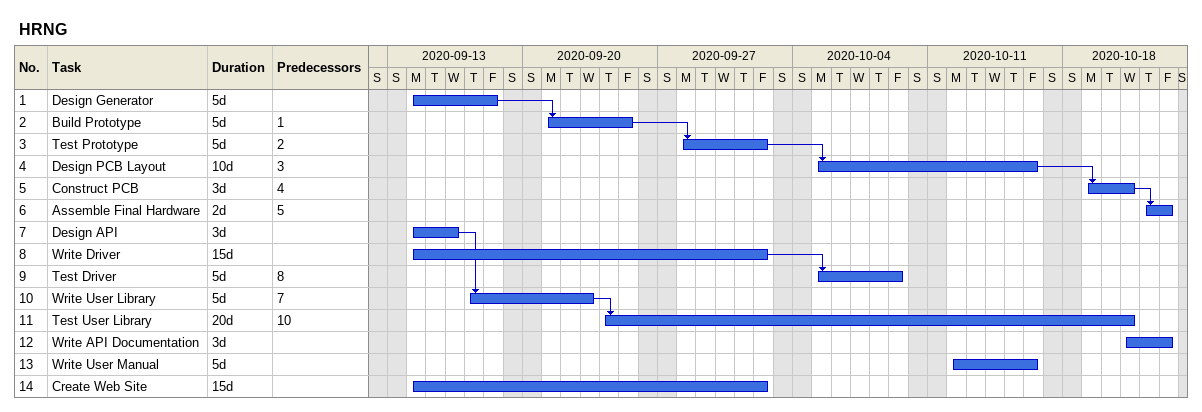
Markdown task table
HRNG

| ID | Task | Duration | Start | Finish | Predecessors |
|---|---|---|---|---|---|
| 1 | Design Generator | 5d | 2020-09-14 | 2020-09-18 |  |
| 2 | Build Prototype | 5d | 2020-09-21 | 2020-09-25 | 1 |
| 3 | Test Prototype | 5d | 2020-09-28 | 2020-10-02 | 2 |
| 4 | Design PCB Layout | 10d | 2020-10-05 | 2020-10-16 | 3 |
| 5 | Construct PCB | 3d | 2020-10-19 | 2020-10-21 | 4 |
| 6 | Assemble Final Hardware | 2d | 2020-10-22 | 2020-10-23 | 5 |
| 7 | Design API | 3d | 2020-09-14 | 2020-09-16 |  |
| 8 | Write Driver | 15d | 2020-09-14 | 2020-10-02 |  |
| 9 | Test Driver | 5d | 2020-10-05 | 2020-10-09 | 8 |
| 10 | Write User Library | 5d | 2020-09-17 | 2020-09-23 | 7 |
| 11 | Test User Library | 20d | 2020-09-24 | 2020-10-21 | 10 |
| 12 | Write API Documentation | 3d | 2020-10-21 | 2020-10-23 |  |
| 13 | Write User Manual | 5d | 2020-10-12 | 2020-10-16 |  |
| 14 | Create Web Site | 15d | 2020-09-14 | 2020-10-02 |  |
